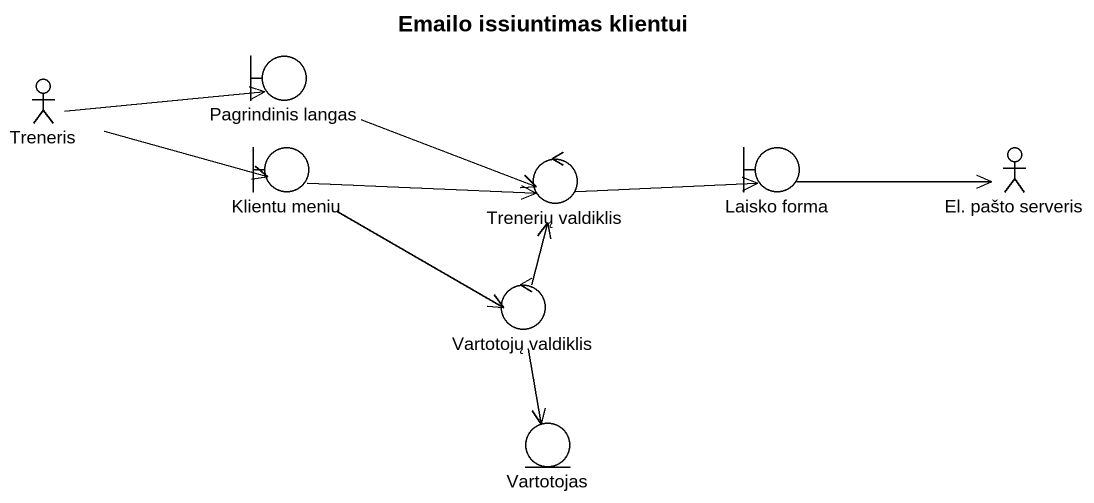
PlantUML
@startuml
title Emailo issiuntimas klientui
actor Treneris
boundary "Pagrindinis langas" as Pagrindinis_langas
boundary "Klientu meniu" as Klientu_meniu
control "Trenerių valdiklis" as Trenerių_valdiklis
boundary "Laisko forma" as Laisko_forma
actor "El. pašto serveris" as El_pašto_serveris
control "Vartotojų valdiklis" as Vartotojų_valdiklis
entity Vartotojas
Treneris -right-> Pagrindinis_langas
Treneris -right-> Klientu_meniu
Pagrindinis_langas -right-> Trenerių_valdiklis
Klientu_meniu -right-> Trenerių_valdiklis
Klientu_meniu -right-> Vartotojų_valdiklis
Trenerių_valdiklis -right-> Laisko_forma
Laisko_forma -right-> El_pašto_serveris
Vartotojų_valdiklis -up-> Trenerių_valdiklis
Vartotojų_valdiklis --> Vartotojas
@enduml
